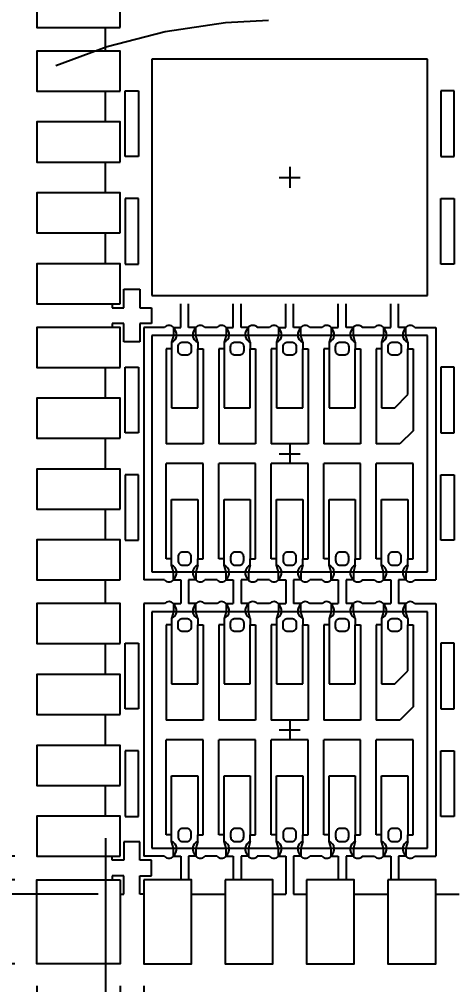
# Model space of a CAD drawing. Header units: millimetres. Extents: x 404.3 to 412.54, y 108.23 to 113.92.
# Drawn here: x 405.7989 to 405.9988, y 109.1981 to 109.6395 of the extents above; entities that cross this region are included whole.
import ezdxf

# ---------------------------------------------------------------- set-up
doc = ezdxf.new("R2010")
doc.units = ezdxf.units.MM
doc.header["$LTSCALE"] = 0.5
doc.header["$PDMODE"] = 98
for name, pattern in [('CENTER', [50.8, 31.75, -6.35, 6.35, -6.35]), ('HIDDEN', [0.375, 0.25, -0.125]), ('PHANTOM2', [31.75, 15.875, -3.175, 3.175, -3.175, 3.175, -3.175])]:
    doc.linetypes.add(name, pattern=pattern)
for name, color, linetype in [('1D', 4, 'Continuous'), ('BTM', 7, 'HIDDEN'), ('CEN', 2, 'CENTER'), ('DIM', 3, 'Continuous'), ('PKG', 1, 'PHANTOM2')]:
    doc.layers.add(name, color=color, linetype=linetype)
doc.styles.add('SIMPLEX', font='simplex.shx', dxfattribs={"bigfont": 'AllInOneBig.shx'})
doc.dimstyles.new('Standard2', dxfattribs={"dimtxt": 0.06, "dimasz": 0.08, "dimexe": 0.01, "dimexo": 0.01, "dimgap": 0.027, "dimtad": 1, "dimdec": 3, "dimlfac": 16.666667, "dimrnd": 5e-05, "dimzin": 1, "dimtxsty": 'SIMPLEX', "dimcen": 0.1905, "dimclrd": 256, "dimclre": 256, "dimclrt": 256, "dimazin": 3, "dimtp": 0.03, "dimtm": 0.05, "dimtfac": 0.8, "dimtdec": 3, "dimtmove": 0, "dimatfit": 3, "dimfxl": 0.05, "dimtzin": 4, "dimlwd": -1, "dimlwe": -1})

# ---------------------------------------------------------------- blocks, each defined once
blk = doc.blocks.new('*D17')
at = {"layer": '1D', "ltscale": 0.1, "transparency": 16777216}
blk.add_line((405.51064, 109.45065), (405.10676, 109.45065), dxfattribs=at)
at = {"layer": 'Defpoints', "color": 0, "ltscale": 0.1, "transparency": 16777216}
for p in [(407.43764, 111.01964), (405.10676, 109.45065), (405.52064, 109.45065)]:
    blk.add_point(p, dxfattribs=at)
at = {"layer": '1D', "ltscale": 0.1, "transparency": 16777216, "insert": (404.93691, 109.45065), "char_height": 0.06, "attachment_point": 5, "style": 'SIMPLEX'}
blk.add_mtext('\\A1;26.150', dxfattribs=at)
blk = doc.blocks.new('*D39')
at = {"layer": 'Defpoints', "color": 0, "ltscale": 0.1, "transparency": 16777216}
for p in [(407.43764, 111.01964), (405.80684, 109.20764), (405.10676, 108.91879)]:
    blk.add_point(p, dxfattribs=at)
at = {"layer": 'DIM', "ltscale": 0.1, "transparency": 16777216}
for p, q in [((405.42676, 109.20764), (405.26676, 108.91879)), ((405.79684, 109.20764), (405.42676, 109.20764)), ((405.26676, 108.91879), (405.10676, 108.91879))]:
    blk.add_line(p, q, dxfattribs=at)
at = {"layer": 'DIM', "ltscale": 0.1, "transparency": 16777216, "insert": (404.93119, 108.91879), "char_height": 0.06, "attachment_point": 5, "style": 'SIMPLEX'}
blk.add_mtext('\\A1;30.200', dxfattribs=at)
blk = doc.blocks.new('*D40')
at = {"layer": '1D', "ltscale": 0.1, "transparency": 16777216}
for p, q in [((405.42494, 109.11764), (405.26676, 108.85041)), ((405.57494, 109.11764), (405.42494, 109.11764)), ((405.26676, 108.85041), (405.10676, 108.85041))]:
    blk.add_line(p, q, dxfattribs=at)
at = {"layer": 'Defpoints', "color": 0, "ltscale": 0.1, "transparency": 16777216}
for p in [(407.43764, 111.01964), (405.58494, 109.11764), (405.10676, 108.85041)]:
    blk.add_point(p, dxfattribs=at)
at = {"layer": '1D', "ltscale": 0.1, "transparency": 16777216, "insert": (404.77119, 108.85041), "char_height": 0.06, "attachment_point": 5, "style": 'SIMPLEX'}
blk.add_mtext('\\A1;31.700%%P0.300', dxfattribs=at)
blk = doc.blocks.new('*D41')
at = {"layer": '1D', "ltscale": 0.1, "transparency": 16777216}
for p, q in [((405.42676, 109.03364), (405.26676, 108.78368)), ((406.36864, 109.03364), (405.42676, 109.03364)), ((405.26676, 108.78368), (405.10676, 108.78368))]:
    blk.add_line(p, q, dxfattribs=at)
at = {"layer": 'Defpoints', "color": 0, "ltscale": 0.1, "transparency": 16777216}
for p in [(407.43764, 111.01964), (406.37864, 109.03364), (405.10676, 108.78368)]:
    blk.add_point(p, dxfattribs=at)
at = {"layer": '1D', "ltscale": 0.1, "transparency": 16777216, "insert": (404.93691, 108.78368), "char_height": 0.06, "attachment_point": 5, "style": 'SIMPLEX'}
blk.add_mtext('\\A1;33.100', dxfattribs=at)
blk = doc.blocks.new('*D42')
at = {"layer": 'Defpoints', "color": 0, "ltscale": 0.1, "transparency": 16777216}
for p in [(407.43764, 111.01964), (405.68864, 109.22774), (405.50603, 108.53924)]:
    blk.add_point(p, dxfattribs=at)
at = {"layer": 'DIM', "ltscale": 0.1, "transparency": 16777216}
for p, q in [((405.68864, 109.21774), (405.68864, 108.85924)), ((405.68864, 108.85924), (405.50603, 108.69924)), ((405.50603, 108.69924), (405.50603, 108.53924))]:
    blk.add_line(p, q, dxfattribs=at)
at = {"layer": 'DIM', "ltscale": 0.1, "transparency": 16777216, "insert": (405.50603, 108.36938), "char_height": 0.06, "attachment_point": 5, "rotation": 90, "style": 'SIMPLEX'}
blk.add_mtext('\\A1;29.150', dxfattribs=at)
blk = doc.blocks.new('*D43')
at = {"layer": 'Defpoints', "color": 0, "ltscale": 0.1, "transparency": 16777216}
for p in [(407.43764, 111.01964), (405.72674, 109.22774), (405.57603, 108.53924)]:
    blk.add_point(p, dxfattribs=at)
at = {"layer": 'DIM', "ltscale": 0.1, "transparency": 16777216}
for p, q in [((405.72674, 109.21774), (405.72674, 108.85924)), ((405.72674, 108.85924), (405.57603, 108.69924)), ((405.57603, 108.69924), (405.57603, 108.53924))]:
    blk.add_line(p, q, dxfattribs=at)
at = {"layer": 'DIM', "ltscale": 0.1, "transparency": 16777216, "insert": (405.57603, 108.36938), "char_height": 0.06, "attachment_point": 5, "rotation": 90, "style": 'SIMPLEX'}
blk.add_mtext('\\A1;28.515', dxfattribs=at)
blk = doc.blocks.new('*D44')
at = {"layer": 'Defpoints', "color": 0, "ltscale": 0.1, "transparency": 16777216}
for p in [(407.43764, 111.01964), (405.78584, 109.21154), (405.71964, 108.53924)]:
    blk.add_point(p, dxfattribs=at)
at = {"layer": 'DIM', "ltscale": 0.1, "transparency": 16777216}
for p, q in [((405.78584, 109.20154), (405.78584, 108.85924)), ((405.78584, 108.85924), (405.71964, 108.69924)), ((405.71964, 108.69924), (405.71964, 108.53924))]:
    blk.add_line(p, q, dxfattribs=at)
at = {"layer": 'DIM', "ltscale": 0.1, "transparency": 16777216, "insert": (405.71964, 108.36367), "char_height": 0.06, "attachment_point": 5, "rotation": 90, "style": 'SIMPLEX'}
blk.add_mtext('\\A1;27.530', dxfattribs=at)
blk = doc.blocks.new('*D45')
at = {"layer": 'Defpoints', "color": 0, "ltscale": 0.1, "transparency": 16777216}
for p in [(407.43764, 111.01964), (405.68864, 109.22774), (405.10676, 109.04898)]:
    blk.add_point(p, dxfattribs=at)
at = {"layer": 'DIM', "ltscale": 0.1, "transparency": 16777216}
for p, q in [((405.42676, 109.22774), (405.26676, 109.04898)), ((405.67864, 109.22774), (405.42676, 109.22774)), ((405.26676, 109.04898), (405.10676, 109.04898))]:
    blk.add_line(p, q, dxfattribs=at)
at = {"layer": 'DIM', "ltscale": 0.1, "transparency": 16777216, "insert": (404.93119, 109.04898), "char_height": 0.06, "attachment_point": 5, "style": 'SIMPLEX'}
blk.add_mtext('\\A1;29.865', dxfattribs=at)
blk = doc.blocks.new('*D46')
at = {"layer": 'Defpoints', "color": 0, "ltscale": 0.1, "transparency": 16777216}
for p in [(407.43764, 111.01964), (405.74864, 109.21154), (405.10676, 108.98503)]:
    blk.add_point(p, dxfattribs=at)
at = {"layer": 'DIM', "ltscale": 0.1, "transparency": 16777216}
for p, q in [((405.42676, 109.21154), (405.26676, 108.98503)), ((405.73864, 109.21154), (405.42676, 109.21154)), ((405.26676, 108.98503), (405.10676, 108.98503))]:
    blk.add_line(p, q, dxfattribs=at)
at = {"layer": 'DIM', "ltscale": 0.1, "transparency": 16777216, "insert": (404.93691, 108.98503), "char_height": 0.06, "attachment_point": 5, "style": 'SIMPLEX'}
blk.add_mtext('\\A1;30.135', dxfattribs=at)
blk = doc.blocks.new('*D47')
at = {"layer": 'Defpoints', "color": 0, "ltscale": 0.1, "transparency": 16777216}
for p in [(407.43764, 111.01964), (405.74774, 109.22984), (405.10676, 109.11425)]:
    blk.add_point(p, dxfattribs=at)
at = {"layer": 'DIM', "ltscale": 0.1, "transparency": 16777216}
for p, q in [((405.42676, 109.22984), (405.26676, 109.11425)), ((405.73774, 109.22984), (405.42676, 109.22984)), ((405.26676, 109.11425), (405.10676, 109.11425))]:
    blk.add_line(p, q, dxfattribs=at)
at = {"layer": 'DIM', "ltscale": 0.1, "transparency": 16777216, "insert": (404.93119, 109.11425), "char_height": 0.06, "attachment_point": 5, "style": 'SIMPLEX'}
blk.add_mtext('\\A1;29.830', dxfattribs=at)
blk = doc.blocks.new('*D48')
at = {"layer": 'Defpoints', "color": 0, "ltscale": 0.1, "transparency": 16777216}
for p in [(407.43764, 111.01964), (405.74774, 109.21154), (405.64603, 108.53924)]:
    blk.add_point(p, dxfattribs=at)
at = {"layer": 'DIM', "ltscale": 0.1, "transparency": 16777216}
for p, q in [((405.74774, 109.20154), (405.74774, 108.85924)), ((405.74774, 108.85924), (405.64603, 108.69924)), ((405.64603, 108.69924), (405.64603, 108.53924))]:
    blk.add_line(p, q, dxfattribs=at)
at = {"layer": 'DIM', "ltscale": 0.1, "transparency": 16777216, "insert": (405.64603, 108.36938), "char_height": 0.06, "attachment_point": 5, "rotation": 90, "style": 'SIMPLEX'}
blk.add_mtext('\\A1;28.165', dxfattribs=at)
blk = doc.blocks.new('*D49')
at = {"layer": 'Defpoints', "color": 0, "ltscale": 0.1, "transparency": 16777216}
for p in [(407.43764, 111.01964), (405.84494, 109.23944), (405.10676, 109.18034)]:
    blk.add_point(p, dxfattribs=at)
at = {"layer": 'DIM', "ltscale": 0.1, "transparency": 16777216}
for p, q in [((405.42676, 109.23944), (405.26676, 109.18034)), ((405.83494, 109.23944), (405.42676, 109.23944)), ((405.26676, 109.18034), (405.10676, 109.18034))]:
    blk.add_line(p, q, dxfattribs=at)
at = {"layer": 'DIM', "ltscale": 0.1, "transparency": 16777216, "insert": (404.93119, 109.18034), "char_height": 0.06, "attachment_point": 5, "style": 'SIMPLEX'}
blk.add_mtext('\\A1;29.670', dxfattribs=at)
blk = doc.blocks.new('*D54')
at = {"layer": 'Defpoints', "color": 0, "ltscale": 0.1, "transparency": 16777216}
for p in [(407.43764, 111.01964), (405.10676, 109.24453), (405.75524, 109.24394)]:
    blk.add_point(p, dxfattribs=at)
at = {"layer": 'DIM', "ltscale": 0.1, "transparency": 16777216}
for p, q in [((405.26676, 109.24453), (405.10676, 109.24453)), ((405.42676, 109.24394), (405.26676, 109.24453)), ((405.74524, 109.24394), (405.42676, 109.24394))]:
    blk.add_line(p, q, dxfattribs=at)
at = {"layer": 'DIM', "ltscale": 0.1, "transparency": 16777216, "insert": (404.93119, 109.24453), "char_height": 0.06, "attachment_point": 5, "style": 'SIMPLEX'}
blk.add_mtext('\\A1;29.595', dxfattribs=at)
blk = doc.blocks.new('*D88')
at = {"layer": 'Defpoints', "color": 0, "ltscale": 0.1, "transparency": 16777216}
for p in [(407.43764, 111.01964), (405.80684, 109.20764), (405.78374, 108.53924)]:
    blk.add_point(p, dxfattribs=at)
at = {"layer": 'DIM', "ltscale": 0.1, "transparency": 16777216}
for p, q in [((405.80684, 109.19764), (405.80684, 108.85924)), ((405.80684, 108.85924), (405.78374, 108.69924)), ((405.78374, 108.69924), (405.78374, 108.53924))]:
    blk.add_line(p, q, dxfattribs=at)
at = {"layer": 'DIM', "ltscale": 0.1, "transparency": 16777216, "insert": (405.78374, 108.36938), "char_height": 0.06, "attachment_point": 5, "rotation": 90, "style": 'SIMPLEX'}
blk.add_mtext('\\A1;27.180', dxfattribs=at)
blk = doc.blocks.new('*D89')
at = {"layer": 'Defpoints', "color": 0, "ltscale": 0.1, "transparency": 16777216}
for p in [(407.43764, 111.01964), (405.83834, 109.27514), (405.85737, 108.53924)]:
    blk.add_point(p, dxfattribs=at)
at = {"layer": 'DIM', "ltscale": 0.1, "transparency": 16777216}
for p, q in [((405.83834, 109.26514), (405.83834, 108.85924)), ((405.83834, 108.85924), (405.85737, 108.69924)), ((405.85737, 108.69924), (405.85737, 108.53924))]:
    blk.add_line(p, q, dxfattribs=at)
at = {"layer": 'DIM', "ltscale": 0.1, "transparency": 16777216, "insert": (405.85737, 108.36367), "char_height": 0.06, "attachment_point": 5, "rotation": 90, "style": 'SIMPLEX'}
blk.add_mtext('\\A1;26.655', dxfattribs=at)
blk = doc.blocks.new('*D94')
at = {"layer": 'Defpoints', "color": 0, "ltscale": 0.1, "transparency": 16777216}
for p in [(407.43764, 111.01964), (405.10676, 109.30953), (405.80684, 109.24604)]:
    blk.add_point(p, dxfattribs=at)
at = {"layer": 'DIM', "ltscale": 0.1, "transparency": 16777216}
for p, q in [((405.26676, 109.30953), (405.10676, 109.30953)), ((405.42676, 109.24604), (405.26676, 109.30953)), ((405.79684, 109.24604), (405.42676, 109.24604))]:
    blk.add_line(p, q, dxfattribs=at)
at = {"layer": 'DIM', "ltscale": 0.1, "transparency": 16777216, "insert": (404.93119, 109.30953), "char_height": 0.06, "attachment_point": 5, "style": 'SIMPLEX'}
blk.add_mtext('\\A1;29.560', dxfattribs=at)
blk = doc.blocks.new('*D95')
at = {"layer": 'Defpoints', "color": 0, "ltscale": 0.1, "transparency": 16777216}
for p in [(407.43764, 111.01964), (405.10676, 109.37953), (405.80684, 109.25684)]:
    blk.add_point(p, dxfattribs=at)
at = {"layer": 'DIM', "ltscale": 0.1, "transparency": 16777216}
for p, q in [((405.26676, 109.37953), (405.10676, 109.37953)), ((405.42676, 109.25684), (405.26676, 109.37953)), ((405.79684, 109.25684), (405.42676, 109.25684))]:
    blk.add_line(p, q, dxfattribs=at)
at = {"layer": 'DIM', "ltscale": 0.1, "transparency": 16777216, "insert": (404.93119, 109.37953), "char_height": 0.06, "attachment_point": 5, "style": 'SIMPLEX'}
blk.add_mtext('\\A1;29.380', dxfattribs=at)
blk = doc.blocks.new('*D96')
at = {"layer": 'Defpoints', "color": 0, "ltscale": 0.1, "transparency": 16777216}
for p in [(407.43764, 111.01964), (405.84494, 109.20764), (405.92737, 108.53924)]:
    blk.add_point(p, dxfattribs=at)
at = {"layer": 'DIM', "ltscale": 0.1, "transparency": 16777216}
for p, q in [((405.84494, 109.19764), (405.84494, 108.85924)), ((405.84494, 108.85924), (405.92737, 108.69924)), ((405.92737, 108.69924), (405.92737, 108.53924))]:
    blk.add_line(p, q, dxfattribs=at)
at = {"layer": 'DIM', "ltscale": 0.1, "transparency": 16777216, "insert": (405.92737, 108.36367), "char_height": 0.06, "attachment_point": 5, "rotation": 90, "style": 'SIMPLEX'}
blk.add_mtext('\\A1;26.545', dxfattribs=at)
blk = doc.blocks.new('*D97')
at = {"layer": 'Defpoints', "color": 0, "ltscale": 0.1, "transparency": 16777216}
for p in [(407.43764, 111.01964), (405.85574, 109.20764), (405.99737, 108.53924)]:
    blk.add_point(p, dxfattribs=at)
at = {"layer": 'DIM', "ltscale": 0.1, "transparency": 16777216}
for p, q in [((405.85574, 109.19764), (405.85574, 108.85924)), ((405.85574, 108.85924), (405.99737, 108.69924)), ((405.99737, 108.69924), (405.99737, 108.53924))]:
    blk.add_line(p, q, dxfattribs=at)
at = {"layer": 'DIM', "ltscale": 0.1, "transparency": 16777216, "insert": (405.99737, 108.36367), "char_height": 0.06, "attachment_point": 5, "rotation": 90, "style": 'SIMPLEX'}
blk.add_mtext('\\A1;26.365', dxfattribs=at)
blk = doc.blocks.new('*U201')
at = {"layer": 'CEN', "ltscale": 0.005}
for p, q in [((0, 0.0048), (0, -0.0048)), ((-0.0048, 0), (0.0048, 0))]:
    blk.add_line(p, q, dxfattribs=at)
at = {"layer": 'PKG', "ltscale": 0.03}
blk.add_lwpolyline([(0.063, 0.054), (-0.063, 0.054), (-0.063, -0.054), (0.063, -0.054)], close=True, dxfattribs=at)
blk = doc.blocks.new('*U202')
at = {"layer": 'DIM', "color": 0, "linetype": 'ByBlock', "lineweight": -2, "transparency": 16777216}
for p in [(0, 0.2526), (0, 0.1263), (0, 0)]:
    blk.add_blockref('*U201', p, dxfattribs=at)

msp = doc.modelspace()

# ---------------------------------------------------------------- linework, layer by layer
at = {"ltscale": 0.03}
for p, q in [((405.865299, 109.498642), (405.855739, 109.498642)), ((405.855739, 109.498642), (405.855739, 109.383142)), ((405.869389, 109.498642), (405.869389, 109.494892)), ((405.879589, 109.494892), (405.879589, 109.498642)), ((405.889299, 109.498642), (405.883678, 109.498642)), ((405.893389, 109.498642), (405.893389, 109.494892)), ((405.903589, 109.494892), (405.903589, 109.498642)), ((405.913299, 109.498642), (405.907678, 109.498642)), ((405.917389, 109.498642), (405.917389, 109.494892)), ((405.927589, 109.494892), (405.927589, 109.498642)), ((405.937299, 109.498642), (405.931678, 109.498642)), ((405.941389, 109.498642), (405.941389, 109.494892)), ((405.951589, 109.494892), (405.951589, 109.498642)), ((405.961299, 109.498642), (405.955678, 109.498642)), ((405.965389, 109.498642), (405.965389, 109.494892)), ((405.975589, 109.494892), (405.975589, 109.498642)), ((405.979678, 109.498642), (405.989239, 109.498642)), ((405.989239, 109.498642), (405.989239, 109.383142)), ((405.866089, 109.488892), (405.866089, 109.445392)), ((405.868489, 109.488892), (405.866089, 109.488892)), ((405.868489, 109.491892), (405.868489, 109.488892)), ((405.880489, 109.491892), (405.880489, 109.488892)), ((405.880489, 109.488892), (405.882889, 109.488892)), ((405.882889, 109.488892), (405.882889, 109.445392)), ((405.890089, 109.488892), (405.890089, 109.445392)), ((405.892489, 109.488892), (405.890089, 109.488892)), ((405.892489, 109.491892), (405.892489, 109.488892)), ((405.904489, 109.491892), (405.904489, 109.488892)), ((405.904489, 109.488892), (405.906889, 109.488892)), ((405.906889, 109.488892), (405.906889, 109.445392)), ((405.914089, 109.488892), (405.914089, 109.445392)), ((405.916489, 109.488892), (405.914089, 109.488892)), ((405.916489, 109.491892), (405.916489, 109.488892)), ((405.928489, 109.491892), (405.928489, 109.488892)), ((405.928489, 109.488892), (405.930889, 109.488892)), ((405.930889, 109.488892), (405.930889, 109.445392)), ((405.938089, 109.488892), (405.938089, 109.445392)), ((405.940489, 109.488892), (405.938089, 109.488892)), ((405.940489, 109.491892), (405.940489, 109.488892)), ((405.952489, 109.491892), (405.952489, 109.488892)), ((405.952489, 109.488892), (405.954889, 109.488892)), ((405.954889, 109.488892), (405.954889, 109.445392)), ((405.962089, 109.488892), (405.962089, 109.445392)), ((405.964489, 109.488892), (405.962089, 109.488892)), ((405.964489, 109.491892), (405.964489, 109.488892)), ((405.976489, 109.491892), (405.976489, 109.488892)), ((405.976489, 109.488892), (405.978889, 109.488892)), ((405.978889, 109.488892), (405.978889, 109.451392)), ((405.978889, 109.451392), (405.972889, 109.445392)), ((405.882889, 109.445392), (405.866089, 109.445392)), ((405.906889, 109.445392), (405.890089, 109.445392)), ((405.930889, 109.445392), (405.914089, 109.445392)), ((405.954889, 109.445392), (405.938089, 109.445392)), ((405.972889, 109.445392), (405.962089, 109.445392)), ((405.882889, 109.436392), (405.866089, 109.436392)), ((405.866089, 109.392892), (405.866089, 109.436392)), ((405.882889, 109.392892), (405.882889, 109.436392)), ((405.906889, 109.436392), (405.890089, 109.436392)), ((405.890089, 109.392892), (405.890089, 109.436392)), ((405.906889, 109.392892), (405.906889, 109.436392)), ((405.930889, 109.436392), (405.914089, 109.436392)), ((405.914089, 109.392892), (405.914089, 109.436392)), ((405.930889, 109.392892), (405.930889, 109.436392)), ((405.954889, 109.436392), (405.938089, 109.436392)), ((405.938089, 109.392892), (405.938089, 109.436392)), ((405.954889, 109.392892), (405.954889, 109.436392)), ((405.978889, 109.436392), (405.962089, 109.436392)), ((405.962089, 109.392892), (405.962089, 109.436392)), ((405.978889, 109.392892), (405.978889, 109.436392)), ((405.868489, 109.392892), (405.866089, 109.392892)), ((405.868489, 109.389892), (405.868489, 109.392892)), ((405.880489, 109.392892), (405.882889, 109.392892)), ((405.880489, 109.389892), (405.880489, 109.392892)), ((405.892489, 109.392892), (405.890089, 109.392892)), ((405.892489, 109.389892), (405.892489, 109.392892)), ((405.904489, 109.392892), (405.906889, 109.392892)), ((405.904489, 109.389892), (405.904489, 109.392892)), ((405.916489, 109.392892), (405.914089, 109.392892)), ((405.916489, 109.389892), (405.916489, 109.392892)), ((405.928489, 109.392892), (405.930889, 109.392892)), ((405.928489, 109.389892), (405.928489, 109.392892)), ((405.940489, 109.392892), (405.938089, 109.392892)), ((405.940489, 109.389892), (405.940489, 109.392892)), ((405.952489, 109.392892), (405.954889, 109.392892)), ((405.952489, 109.389892), (405.952489, 109.392892)), ((405.964489, 109.392892), (405.962089, 109.392892)), ((405.964489, 109.389892), (405.964489, 109.392892)), ((405.976489, 109.392892), (405.978889, 109.392892)), ((405.976489, 109.389892), (405.976489, 109.392892)), ((405.869389, 109.383142), (405.869389, 109.386892)), ((405.879589, 109.386892), (405.879589, 109.383142)), ((405.893389, 109.383142), (405.893389, 109.386892)), ((405.903589, 109.386892), (405.903589, 109.383142)), ((405.917389, 109.383142), (405.917389, 109.386892)), ((405.927589, 109.386892), (405.927589, 109.383142)), ((405.941389, 109.383142), (405.941389, 109.386892)), ((405.951589, 109.386892), (405.951589, 109.383142)), ((405.965389, 109.383142), (405.965389, 109.386892)), ((405.975589, 109.386892), (405.975589, 109.383142)), ((405.865299, 109.383142), (405.855739, 109.383142)), ((405.889299, 109.383142), (405.883678, 109.383142)), ((405.913299, 109.383142), (405.907678, 109.383142)), ((405.937299, 109.383142), (405.931678, 109.383142)), ((405.955678, 109.383142), (405.961299, 109.383142)), ((405.979678, 109.383142), (405.989239, 109.383142)), ((405.865299, 109.372342), (405.855739, 109.372342)), ((405.855739, 109.372342), (405.855739, 109.256842)), ((405.869389, 109.372342), (405.869389, 109.368592)), ((405.879589, 109.368592), (405.879589, 109.372342)), ((405.889299, 109.372342), (405.883678, 109.372342)), ((405.893389, 109.372342), (405.893389, 109.368592)), ((405.903589, 109.368592), (405.903589, 109.372342)), ((405.913299, 109.372342), (405.907678, 109.372342)), ((405.917389, 109.372342), (405.917389, 109.368592)), ((405.927589, 109.368592), (405.927589, 109.372342)), ((405.937299, 109.372342), (405.931678, 109.372342)), ((405.941389, 109.372342), (405.941389, 109.368592)), ((405.951589, 109.368592), (405.951589, 109.372342)), ((405.961299, 109.372342), (405.955678, 109.372342)), ((405.965389, 109.372342), (405.965389, 109.368592)), ((405.975589, 109.368592), (405.975589, 109.372342)), ((405.979678, 109.372342), (405.989239, 109.372342)), ((405.989239, 109.372342), (405.989239, 109.256842)), ((405.868489, 109.365592), (405.868489, 109.362592)), ((405.880489, 109.365592), (405.880489, 109.362592)), ((405.892489, 109.365592), (405.892489, 109.362592)), ((405.904489, 109.365592), (405.904489, 109.362592)), ((405.916489, 109.365592), (405.916489, 109.362592)), ((405.928489, 109.365592), (405.928489, 109.362592)), ((405.940489, 109.365592), (405.940489, 109.362592)), ((405.952489, 109.365592), (405.952489, 109.362592)), ((405.964489, 109.365592), (405.964489, 109.362592)), ((405.976489, 109.365592), (405.976489, 109.362592)), ((405.866089, 109.362592), (405.866089, 109.319092)), ((405.868489, 109.362592), (405.866089, 109.362592)), ((405.880489, 109.362592), (405.882889, 109.362592)), ((405.882889, 109.362592), (405.882889, 109.319092)), ((405.890089, 109.362592), (405.890089, 109.319092)), ((405.892489, 109.362592), (405.890089, 109.362592)), ((405.904489, 109.362592), (405.906889, 109.362592)), ((405.906889, 109.362592), (405.906889, 109.319092)), ((405.914089, 109.362592), (405.914089, 109.319092)), ((405.916489, 109.362592), (405.914089, 109.362592)), ((405.928489, 109.362592), (405.930889, 109.362592)), ((405.930889, 109.362592), (405.930889, 109.319092)), ((405.938089, 109.362592), (405.938089, 109.319092)), ((405.940489, 109.362592), (405.938089, 109.362592)), ((405.952489, 109.362592), (405.954889, 109.362592)), ((405.954889, 109.362592), (405.954889, 109.319092)), ((405.962089, 109.362592), (405.962089, 109.319092)), ((405.964489, 109.362592), (405.962089, 109.362592)), ((405.976489, 109.362592), (405.978889, 109.362592)), ((405.978889, 109.362592), (405.978889, 109.325092)), ((405.978889, 109.325092), (405.972889, 109.319092)), ((405.882889, 109.319092), (405.866089, 109.319092)), ((405.906889, 109.319092), (405.890089, 109.319092)), ((405.930889, 109.319092), (405.914089, 109.319092)), ((405.954889, 109.319092), (405.938089, 109.319092)), ((405.972889, 109.319092), (405.962089, 109.319092)), ((405.882889, 109.310092), (405.866089, 109.310092)), ((405.866089, 109.266592), (405.866089, 109.310092)), ((405.882889, 109.266592), (405.882889, 109.310092)), ((405.906889, 109.310092), (405.890089, 109.310092)), ((405.890089, 109.266592), (405.890089, 109.310092)), ((405.906889, 109.266592), (405.906889, 109.310092)), ((405.930889, 109.310092), (405.914089, 109.310092)), ((405.914089, 109.266592), (405.914089, 109.310092)), ((405.930889, 109.266592), (405.930889, 109.310092)), ((405.954889, 109.310092), (405.938089, 109.310092)), ((405.938089, 109.266592), (405.938089, 109.310092)), ((405.954889, 109.266592), (405.954889, 109.310092)), ((405.978889, 109.310092), (405.962089, 109.310092)), ((405.962089, 109.266592), (405.962089, 109.310092)), ((405.978889, 109.266592), (405.978889, 109.310092)), ((405.868489, 109.266592), (405.866089, 109.266592)), ((405.868489, 109.263592), (405.868489, 109.266592)), ((405.880489, 109.266592), (405.882889, 109.266592)), ((405.880489, 109.263592), (405.880489, 109.266592)), ((405.892489, 109.266592), (405.890089, 109.266592)), ((405.892489, 109.263592), (405.892489, 109.266592)), ((405.904489, 109.266592), (405.906889, 109.266592)), ((405.904489, 109.263592), (405.904489, 109.266592)), ((405.916489, 109.266592), (405.914089, 109.266592)), ((405.916489, 109.263592), (405.916489, 109.266592)), ((405.928489, 109.266592), (405.930889, 109.266592)), ((405.928489, 109.263592), (405.928489, 109.266592)), ((405.940489, 109.266592), (405.938089, 109.266592)), ((405.940489, 109.263592), (405.940489, 109.266592)), ((405.952489, 109.266592), (405.954889, 109.266592)), ((405.952489, 109.263592), (405.952489, 109.266592)), ((405.964489, 109.266592), (405.962089, 109.266592)), ((405.964489, 109.263592), (405.964489, 109.266592)), ((405.976489, 109.266592), (405.978889, 109.266592)), ((405.976489, 109.263592), (405.976489, 109.266592)), ((405.869389, 109.256842), (405.869389, 109.260592)), ((405.879589, 109.260592), (405.879589, 109.256842)), ((405.893389, 109.256842), (405.893389, 109.260592)), ((405.903589, 109.260592), (405.903589, 109.256842)), ((405.917389, 109.256842), (405.917389, 109.260592)), ((405.927589, 109.260592), (405.927589, 109.256842)), ((405.941389, 109.256842), (405.941389, 109.260592)), ((405.951589, 109.260592), (405.951589, 109.256842)), ((405.965389, 109.256842), (405.965389, 109.260592)), ((405.975589, 109.260592), (405.975589, 109.256842)), ((405.865299, 109.256842), (405.855739, 109.256842)), ((405.889299, 109.256842), (405.883678, 109.256842)), ((405.913299, 109.256842), (405.907678, 109.256842)), ((405.937299, 109.256842), (405.931678, 109.256842)), ((405.955678, 109.256842), (405.961299, 109.256842)), ((405.979678, 109.256842), (405.989239, 109.256842))]:
    msp.add_line(p, q, dxfattribs=at)
for points in [[(405.844939, 109.635742), (405.844939, 109.654042), (405.806839, 109.654042), (405.806839, 109.635742)], [(405.844939, 109.606642), (405.844939, 109.624942), (405.806839, 109.624942), (405.806839, 109.606642)], [(405.844939, 109.574242), (405.844939, 109.592542), (405.806839, 109.592542), (405.806839, 109.574242)], [(405.844939, 109.541842), (405.844939, 109.560142), (405.806839, 109.560142), (405.806839, 109.541842)], [(405.844939, 109.509442), (405.844939, 109.527742), (405.806839, 109.527742), (405.806839, 109.509442)], [(405.844939, 109.480342), (405.844939, 109.498642), (405.806839, 109.498642), (405.806839, 109.480342)], [(405.844939, 109.447942), (405.844939, 109.466242), (405.806839, 109.466242), (405.806839, 109.447942)], [(405.844939, 109.415542), (405.844939, 109.433842), (405.806839, 109.433842), (405.806839, 109.415542)], [(405.844939, 109.383142), (405.844939, 109.401442), (405.806839, 109.401442), (405.806839, 109.383142)], [(405.844939, 109.354042), (405.844939, 109.372342), (405.806839, 109.372342), (405.806839, 109.354042)], [(405.844939, 109.321642), (405.844939, 109.339942), (405.806839, 109.339942), (405.806839, 109.321642)], [(405.844939, 109.289242), (405.844939, 109.307542), (405.806839, 109.307542), (405.806839, 109.289242)], [(405.844939, 109.256842), (405.844939, 109.275142), (405.806839, 109.275142), (405.806839, 109.256842)], [(405.844939, 109.246042), (405.844939, 109.207642), (405.806839, 109.207642), (405.806839, 109.246042)], [(405.855739, 109.246042), (405.855739, 109.207642), (405.877639, 109.207642), (405.877639, 109.246042)], [(405.892939, 109.246042), (405.892939, 109.207642), (405.914839, 109.207642), (405.914839, 109.246042)], [(405.930139, 109.246042), (405.930139, 109.207642), (405.952039, 109.207642), (405.952039, 109.246042)], [(405.967339, 109.246042), (405.967339, 109.207642), (405.989239, 109.207642), (405.989239, 109.246042)]]:
    msp.add_lwpolyline(points, close=True, dxfattribs=at)
for points in [[(405.869389, 109.494892), (405.868489, 109.491892)], [(405.880489, 109.491892), (405.879589, 109.494892)], [(405.893389, 109.494892), (405.892489, 109.491892)], [(405.904489, 109.491892), (405.903589, 109.494892)], [(405.917389, 109.494892), (405.916489, 109.491892)], [(405.928489, 109.491892), (405.927589, 109.494892)], [(405.941389, 109.494892), (405.940489, 109.491892)], [(405.952489, 109.491892), (405.951589, 109.494892)], [(405.965389, 109.494892), (405.964489, 109.491892)], [(405.976489, 109.491892), (405.975589, 109.494892)], [(405.869389, 109.386892), (405.868489, 109.389892)], [(405.880489, 109.389892), (405.879589, 109.386892)], [(405.893389, 109.386892), (405.892489, 109.389892)], [(405.904489, 109.389892), (405.903589, 109.386892)], [(405.917389, 109.386892), (405.916489, 109.389892)], [(405.928489, 109.389892), (405.927589, 109.386892)], [(405.941389, 109.386892), (405.940489, 109.389892)], [(405.952489, 109.389892), (405.951589, 109.386892)], [(405.965389, 109.386892), (405.964489, 109.389892)], [(405.976489, 109.389892), (405.975589, 109.386892)], [(405.869389, 109.368592), (405.868489, 109.365592)], [(405.880489, 109.365592), (405.879589, 109.368592)], [(405.893389, 109.368592), (405.892489, 109.365592)], [(405.904489, 109.365592), (405.903589, 109.368592)], [(405.917389, 109.368592), (405.916489, 109.365592)], [(405.928489, 109.365592), (405.927589, 109.368592)], [(405.941389, 109.368592), (405.940489, 109.365592)], [(405.952489, 109.365592), (405.951589, 109.368592)], [(405.965389, 109.368592), (405.964489, 109.365592)], [(405.976489, 109.365592), (405.975589, 109.368592)], [(405.869389, 109.260592), (405.868489, 109.263592)], [(405.880489, 109.263592), (405.879589, 109.260592)], [(405.893389, 109.260592), (405.892489, 109.263592)], [(405.904489, 109.263592), (405.903589, 109.260592)], [(405.917389, 109.260592), (405.916489, 109.263592)], [(405.928489, 109.263592), (405.927589, 109.260592)], [(405.941389, 109.260592), (405.940489, 109.263592)], [(405.952489, 109.263592), (405.951589, 109.260592)], [(405.965389, 109.260592), (405.964489, 109.263592)], [(405.976489, 109.263592), (405.975589, 109.260592)]]:
    msp.add_lwpolyline(points, dxfattribs=at)
for points in [[(405.877489, 109.489792), (405.877489, 109.487992, -0.4142136), (405.875389, 109.485892), (405.873589, 109.485892, -0.4142136), (405.871489, 109.487992), (405.871489, 109.489792, -0.4142136), (405.873589, 109.491892), (405.875389, 109.491892, -0.4142136)], [(405.901489, 109.489792), (405.901489, 109.487992, -0.4142136), (405.899389, 109.485892), (405.897589, 109.485892, -0.4142136), (405.895489, 109.487992), (405.895489, 109.489792, -0.4142136), (405.897589, 109.491892), (405.899389, 109.491892, -0.4142136)], [(405.925489, 109.489792), (405.925489, 109.487992, -0.4142136), (405.923389, 109.485892), (405.921589, 109.485892, -0.4142136), (405.919489, 109.487992), (405.919489, 109.489792, -0.4142136), (405.921589, 109.491892), (405.923389, 109.491892, -0.4142136)], [(405.949489, 109.489792), (405.949489, 109.487992, -0.4142136), (405.947389, 109.485892), (405.945589, 109.485892, -0.4142136), (405.943489, 109.487992), (405.943489, 109.489792, -0.4142136), (405.945589, 109.491892), (405.947389, 109.491892, -0.4142136)], [(405.973489, 109.489792), (405.973489, 109.487992, -0.4142136), (405.971389, 109.485892), (405.969589, 109.485892, -0.4142136), (405.967489, 109.487992), (405.967489, 109.489792, -0.4142136), (405.969589, 109.491892), (405.971389, 109.491892, -0.4142136)], [(405.877489, 109.391992), (405.877489, 109.393792, 0.4142136), (405.875389, 109.395892), (405.873589, 109.395892, 0.4142136), (405.871489, 109.393792), (405.871489, 109.391992, 0.4142136), (405.873589, 109.389892), (405.875389, 109.389892, 0.4142136)], [(405.901489, 109.391992), (405.901489, 109.393792, 0.4142136), (405.899389, 109.395892), (405.897589, 109.395892, 0.4142136), (405.895489, 109.393792), (405.895489, 109.391992, 0.4142136), (405.897589, 109.389892), (405.899389, 109.389892, 0.4142136)], [(405.925489, 109.391992), (405.925489, 109.393792, 0.4142136), (405.923389, 109.395892), (405.921589, 109.395892, 0.4142136), (405.919489, 109.393792), (405.919489, 109.391992, 0.4142136), (405.921589, 109.389892), (405.923389, 109.389892, 0.4142136)], [(405.949489, 109.391992), (405.949489, 109.393792, 0.4142136), (405.947389, 109.395892), (405.945589, 109.395892, 0.4142136), (405.943489, 109.393792), (405.943489, 109.391992, 0.4142136), (405.945589, 109.389892), (405.947389, 109.389892, 0.4142136)], [(405.973489, 109.391992), (405.973489, 109.393792, 0.4142136), (405.971389, 109.395892), (405.969589, 109.395892, 0.4142136), (405.967489, 109.393792), (405.967489, 109.391992, 0.4142136), (405.969589, 109.389892), (405.971389, 109.389892, 0.4142136)], [(405.877489, 109.363492), (405.877489, 109.361692, -0.4142136), (405.875389, 109.359592), (405.873589, 109.359592, -0.4142136), (405.871489, 109.361692), (405.871489, 109.363492, -0.4142136), (405.873589, 109.365592), (405.875389, 109.365592, -0.4142136)], [(405.901489, 109.363492), (405.901489, 109.361692, -0.4142136), (405.899389, 109.359592), (405.897589, 109.359592, -0.4142136), (405.895489, 109.361692), (405.895489, 109.363492, -0.4142136), (405.897589, 109.365592), (405.899389, 109.365592, -0.4142136)], [(405.925489, 109.363492), (405.925489, 109.361692, -0.4142136), (405.923389, 109.359592), (405.921589, 109.359592, -0.4142136), (405.919489, 109.361692), (405.919489, 109.363492, -0.4142136), (405.921589, 109.365592), (405.923389, 109.365592, -0.4142136)], [(405.949489, 109.363492), (405.949489, 109.361692, -0.4142136), (405.947389, 109.359592), (405.945589, 109.359592, -0.4142136), (405.943489, 109.361692), (405.943489, 109.363492, -0.4142136), (405.945589, 109.365592), (405.947389, 109.365592, -0.4142136)], [(405.973489, 109.363492), (405.973489, 109.361692, -0.4142136), (405.971389, 109.359592), (405.969589, 109.359592, -0.4142136), (405.967489, 109.361692), (405.967489, 109.363492, -0.4142136), (405.969589, 109.365592), (405.971389, 109.365592, -0.4142136)], [(405.877489, 109.265692), (405.877489, 109.267492, 0.4142136), (405.875389, 109.269592), (405.873589, 109.269592, 0.4142136), (405.871489, 109.267492), (405.871489, 109.265692, 0.4142136), (405.873589, 109.263592), (405.875389, 109.263592, 0.4142136)], [(405.901489, 109.265692), (405.901489, 109.267492, 0.4142136), (405.899389, 109.269592), (405.897589, 109.269592, 0.4142136), (405.895489, 109.267492), (405.895489, 109.265692, 0.4142136), (405.897589, 109.263592), (405.899389, 109.263592, 0.4142136)], [(405.925489, 109.265692), (405.925489, 109.267492, 0.4142136), (405.923389, 109.269592), (405.921589, 109.269592, 0.4142136), (405.919489, 109.267492), (405.919489, 109.265692, 0.4142136), (405.921589, 109.263592), (405.923389, 109.263592, 0.4142136)], [(405.949489, 109.265692), (405.949489, 109.267492, 0.4142136), (405.947389, 109.269592), (405.945589, 109.269592, 0.4142136), (405.943489, 109.267492), (405.943489, 109.265692, 0.4142136), (405.945589, 109.263592), (405.947389, 109.263592, 0.4142136)], [(405.973489, 109.265692), (405.973489, 109.267492, 0.4142136), (405.971389, 109.269592), (405.969589, 109.269592, 0.4142136), (405.967489, 109.267492), (405.967489, 109.265692, 0.4142136), (405.969589, 109.263592), (405.971389, 109.263592, 0.4142136)]]:
    msp.add_lwpolyline(points, format="xyb", close=True, dxfattribs=at)
at = {"color": 4, "linetype": 'HIDDEN', "ltscale": 0.5}
msp.add_circle((405.921589, 109.361692), 0.277797, dxfattribs=at)
at = {"ltscale": 0.03}
for centre, start, end in [((405.867344, 109.496769), 42.48741, 137.51259), ((405.881633, 109.496769), 42.48741, 137.51259), ((405.891344, 109.496769), 42.48741, 137.51259), ((405.905633, 109.496769), 42.48741, 137.51259), ((405.915344, 109.496769), 42.48741, 137.51259), ((405.929633, 109.496769), 42.48741, 137.51259), ((405.939344, 109.496769), 42.48741, 137.51259), ((405.953633, 109.496769), 42.48741, 137.51259), ((405.963344, 109.496769), 42.48741, 137.51259), ((405.977633, 109.496769), 42.48741, 137.51259), ((405.867344, 109.385015), 222.48741, 317.51259), ((405.881633, 109.385015), 222.48741, 317.51259), ((405.891344, 109.385015), 222.48741, 317.51259), ((405.905633, 109.385015), 222.48741, 317.51259), ((405.915344, 109.385015), 222.48741, 317.51259), ((405.929633, 109.385015), 222.48741, 317.51259), ((405.939344, 109.385015), 222.48741, 317.51259), ((405.953633, 109.385015), 222.48741, 317.51259), ((405.963344, 109.385015), 222.48741, 317.51259), ((405.977633, 109.385015), 222.48741, 317.51259), ((405.867344, 109.370469), 42.48741, 137.51259), ((405.881633, 109.370469), 42.48741, 137.51259), ((405.891344, 109.370469), 42.48741, 137.51259), ((405.905633, 109.370469), 42.48741, 137.51259), ((405.915344, 109.370469), 42.48741, 137.51259), ((405.929633, 109.370469), 42.48741, 137.51259), ((405.939344, 109.370469), 42.48741, 137.51259), ((405.953633, 109.370469), 42.48741, 137.51259), ((405.963344, 109.370469), 42.48741, 137.51259), ((405.977633, 109.370469), 42.48741, 137.51259), ((405.867344, 109.258715), 222.48741, 317.51259), ((405.881633, 109.258715), 222.48741, 317.51259), ((405.891344, 109.258715), 222.48741, 317.51259), ((405.905633, 109.258715), 222.48741, 317.51259), ((405.915344, 109.258715), 222.48741, 317.51259), ((405.929633, 109.258715), 222.48741, 317.51259), ((405.939344, 109.258715), 222.48741, 317.51259), ((405.953633, 109.258715), 222.48741, 317.51259), ((405.963344, 109.258715), 222.48741, 317.51259), ((405.977633, 109.258715), 222.48741, 317.51259)]:
    msp.add_arc(centre, 0.002773, start, end, dxfattribs=at)
at = {"color": 0, "ltscale": 0.03}
for centre, radius, start, end in [((405.865265, 109.494818), 0.005624, 0.75868, 42.84413), ((405.883712, 109.494818), 0.005624, 137.15587, 179.24132), ((405.889265, 109.494818), 0.005624, 0.75868, 42.84413), ((405.907712, 109.494818), 0.005624, 137.15587, 179.24132), ((405.913265, 109.494818), 0.005624, 0.75868, 42.84413), ((405.931712, 109.494818), 0.005624, 137.15587, 179.24132), ((405.937265, 109.494818), 0.005624, 0.75868, 42.84413), ((405.955712, 109.494818), 0.005624, 137.15587, 179.24132), ((405.961265, 109.494818), 0.005624, 0.75868, 42.84413), ((405.979712, 109.494818), 0.005624, 137.15587, 179.24132), ((405.86703, 109.495519), 0.003909, 291.90607, 350.77432), ((405.881947, 109.495519), 0.003909, 189.22568, 248.09393), ((405.89103, 109.495519), 0.003909, 291.90607, 350.77432), ((405.905947, 109.495519), 0.003909, 189.22568, 248.09393), ((405.91503, 109.495519), 0.003909, 291.90607, 350.77432), ((405.929947, 109.495519), 0.003909, 189.22568, 248.09393), ((405.93903, 109.495519), 0.003909, 291.90607, 350.77432), ((405.953947, 109.495519), 0.003909, 189.22568, 248.09393), ((405.96303, 109.495519), 0.003909, 291.90607, 350.77432), ((405.977947, 109.495519), 0.003909, 189.22568, 248.09393), ((405.86703, 109.386265), 0.003909, 9.22568, 68.09393), ((405.865265, 109.386967), 0.005624, 317.15587, 359.24132), ((405.881947, 109.386265), 0.003909, 111.90607, 170.77432), ((405.883712, 109.386967), 0.005624, 180.75868, 222.84413), ((405.89103, 109.386265), 0.003909, 9.22568, 68.09393), ((405.889265, 109.386967), 0.005624, 317.15587, 359.24132), ((405.905947, 109.386265), 0.003909, 111.90607, 170.77432), ((405.907712, 109.386967), 0.005624, 180.75868, 222.84413), ((405.91503, 109.386265), 0.003909, 9.22568, 68.09393), ((405.913265, 109.386967), 0.005624, 317.15587, 359.24132), ((405.929947, 109.386265), 0.003909, 111.90607, 170.77432), ((405.931712, 109.386967), 0.005624, 180.75868, 222.84413), ((405.93903, 109.386265), 0.003909, 9.22568, 68.09393), ((405.937265, 109.386967), 0.005624, 317.15587, 359.24132), ((405.953947, 109.386265), 0.003909, 111.90607, 170.77432), ((405.955712, 109.386967), 0.005624, 180.75868, 222.84413), ((405.96303, 109.386265), 0.003909, 9.22568, 68.09393), ((405.961265, 109.386967), 0.005624, 317.15587, 359.24132), ((405.977947, 109.386265), 0.003909, 111.90607, 170.77432), ((405.979712, 109.386967), 0.005624, 180.75868, 222.84413), ((405.865265, 109.368518), 0.005624, 0.75868, 42.84413), ((405.883712, 109.368518), 0.005624, 137.15587, 179.24132), ((405.889265, 109.368518), 0.005624, 0.75868, 42.84413), ((405.907712, 109.368518), 0.005624, 137.15587, 179.24132), ((405.913265, 109.368518), 0.005624, 0.75868, 42.84413), ((405.931712, 109.368518), 0.005624, 137.15587, 179.24132), ((405.937265, 109.368518), 0.005624, 0.75868, 42.84413), ((405.955712, 109.368518), 0.005624, 137.15587, 179.24132), ((405.961265, 109.368518), 0.005624, 0.75868, 42.84413), ((405.979712, 109.368518), 0.005624, 137.15587, 179.24132), ((405.86703, 109.369219), 0.003909, 291.90607, 350.77432), ((405.881947, 109.369219), 0.003909, 189.22568, 248.09393), ((405.89103, 109.369219), 0.003909, 291.90607, 350.77432), ((405.905947, 109.369219), 0.003909, 189.22568, 248.09393), ((405.91503, 109.369219), 0.003909, 291.90607, 350.77432), ((405.929947, 109.369219), 0.003909, 189.22568, 248.09393), ((405.93903, 109.369219), 0.003909, 291.90607, 350.77432), ((405.953947, 109.369219), 0.003909, 189.22568, 248.09393), ((405.96303, 109.369219), 0.003909, 291.90607, 350.77432), ((405.977947, 109.369219), 0.003909, 189.22568, 248.09393), ((405.86703, 109.259965), 0.003909, 9.22568, 68.09393), ((405.881947, 109.259965), 0.003909, 111.90607, 170.77432), ((405.89103, 109.259965), 0.003909, 9.22568, 68.09393), ((405.905947, 109.259965), 0.003909, 111.90607, 170.77432), ((405.91503, 109.259965), 0.003909, 9.22568, 68.09393), ((405.929947, 109.259965), 0.003909, 111.90607, 170.77432), ((405.93903, 109.259965), 0.003909, 9.22568, 68.09393), ((405.953947, 109.259965), 0.003909, 111.90607, 170.77432), ((405.96303, 109.259965), 0.003909, 9.22568, 68.09393), ((405.977947, 109.259965), 0.003909, 111.90607, 170.77432), ((405.865265, 109.260667), 0.005624, 317.15587, 359.24132), ((405.883712, 109.260667), 0.005624, 180.75868, 222.84413), ((405.889265, 109.260667), 0.005624, 317.15587, 359.24132), ((405.907712, 109.260667), 0.005624, 180.75868, 222.84413), ((405.913265, 109.260667), 0.005624, 317.15587, 359.24132), ((405.931712, 109.260667), 0.005624, 180.75868, 222.84413), ((405.937265, 109.260667), 0.005624, 317.15587, 359.24132), ((405.955712, 109.260667), 0.005624, 180.75868, 222.84413), ((405.961265, 109.260667), 0.005624, 317.15587, 359.24132), ((405.979712, 109.260667), 0.005624, 180.75868, 222.84413)]:
    msp.add_arc(centre, radius, start, end, dxfattribs=at)
at = {"layer": 'BTM', "ltscale": 0.03}
for p, q in [((405.838339, 109.624942), (405.838339, 109.635742)), ((405.838339, 109.592542), (405.838339, 109.606642)), ((405.838339, 109.560142), (405.838339, 109.574242)), ((405.838339, 109.527742), (405.838339, 109.541842)), ((405.872689, 109.498642), (405.872689, 109.509442)), ((405.876289, 109.498642), (405.876289, 109.509442)), ((405.896689, 109.498642), (405.896689, 109.509442)), ((405.900289, 109.498642), (405.900289, 109.509442)), ((405.920689, 109.498642), (405.920689, 109.509442)), ((405.924289, 109.498642), (405.924289, 109.509442)), ((405.944689, 109.498642), (405.944689, 109.509442)), ((405.948289, 109.498642), (405.948289, 109.509442)), ((405.968689, 109.498642), (405.968689, 109.509442)), ((405.972289, 109.498642), (405.972289, 109.509442)), ((405.869389, 109.498642), (405.872689, 109.498642)), ((405.879589, 109.498642), (405.876289, 109.498642)), ((405.893389, 109.498642), (405.896689, 109.498642)), ((405.903589, 109.498642), (405.900289, 109.498642)), ((405.917389, 109.498642), (405.920689, 109.498642)), ((405.927589, 109.498642), (405.924289, 109.498642)), ((405.941389, 109.498642), (405.944689, 109.498642)), ((405.951589, 109.498642), (405.948289, 109.498642)), ((405.965389, 109.498642), (405.968689, 109.498642)), ((405.975589, 109.498642), (405.972289, 109.498642)), ((405.838339, 109.466242), (405.838339, 109.480342)), ((405.838339, 109.433842), (405.838339, 109.447942)), ((405.838339, 109.401442), (405.838339, 109.415542)), ((405.838339, 109.372342), (405.838339, 109.383142)), ((405.869389, 109.383142), (405.872689, 109.383142)), ((405.872689, 109.383142), (405.872689, 109.372342)), ((405.879589, 109.383142), (405.876289, 109.383142)), ((405.876289, 109.383142), (405.876289, 109.372342)), ((405.893389, 109.383142), (405.896689, 109.383142)), ((405.896689, 109.383142), (405.896689, 109.372342)), ((405.903589, 109.383142), (405.900289, 109.383142)), ((405.900289, 109.383142), (405.900289, 109.372342)), ((405.917389, 109.383142), (405.920689, 109.383142)), ((405.920689, 109.383142), (405.920689, 109.372342)), ((405.927589, 109.383142), (405.924289, 109.383142)), ((405.924289, 109.383142), (405.924289, 109.372342)), ((405.941389, 109.383142), (405.944689, 109.383142)), ((405.944689, 109.383142), (405.944689, 109.372342)), ((405.951589, 109.383142), (405.948289, 109.383142)), ((405.948289, 109.383142), (405.948289, 109.372342)), ((405.965389, 109.383142), (405.968689, 109.383142)), ((405.968689, 109.383142), (405.968689, 109.372342)), ((405.972289, 109.383142), (405.972289, 109.372342)), ((405.975589, 109.383142), (405.972289, 109.383142)), ((405.975589, 109.383142), (405.972289, 109.383142)), ((405.972289, 109.383142), (405.972289, 109.372342)), ((405.869389, 109.372342), (405.872689, 109.372342)), ((405.879589, 109.372342), (405.876289, 109.372342)), ((405.893389, 109.372342), (405.896689, 109.372342)), ((405.903589, 109.372342), (405.900289, 109.372342)), ((405.917389, 109.372342), (405.920689, 109.372342)), ((405.927589, 109.372342), (405.924289, 109.372342)), ((405.941389, 109.372342), (405.944689, 109.372342)), ((405.951589, 109.372342), (405.948289, 109.372342)), ((405.965389, 109.372342), (405.968689, 109.372342)), ((405.975589, 109.372342), (405.972289, 109.372342)), ((405.838339, 109.339942), (405.838339, 109.354042)), ((405.838339, 109.307542), (405.838339, 109.321642)), ((405.838339, 109.275142), (405.838339, 109.289242)), ((405.869389, 109.256842), (405.872689, 109.256842)), ((405.872689, 109.256842), (405.872689, 109.246042)), ((405.879589, 109.256842), (405.876289, 109.256842)), ((405.876289, 109.256842), (405.876289, 109.246042)), ((405.893389, 109.256842), (405.896689, 109.256842)), ((405.896689, 109.256842), (405.896689, 109.246042)), ((405.903589, 109.256842), (405.900289, 109.256842)), ((405.900289, 109.256842), (405.900289, 109.246042)), ((405.917389, 109.256842), (405.920689, 109.256842)), ((405.920689, 109.256842), (405.920689, 109.239442)), ((405.927589, 109.256842), (405.924289, 109.256842)), ((405.924289, 109.256842), (405.924289, 109.239442)), ((405.941389, 109.256842), (405.944689, 109.256842)), ((405.944689, 109.256842), (405.944689, 109.246042)), ((405.951589, 109.256842), (405.948289, 109.256842)), ((405.948289, 109.256842), (405.948289, 109.246042)), ((405.965389, 109.256842), (405.968689, 109.256842)), ((405.968689, 109.256842), (405.968689, 109.246042)), ((405.972289, 109.256842), (405.972289, 109.246042)), ((405.975589, 109.256842), (405.972289, 109.256842)), ((405.975589, 109.256842), (405.972289, 109.256842)), ((405.972289, 109.256842), (405.972289, 109.246042)), ((405.877639, 109.239442), (405.892939, 109.239442)), ((405.914839, 109.239442), (405.920689, 109.239442)), ((405.924289, 109.239442), (405.930139, 109.239442)), ((405.952039, 109.239442), (405.967339, 109.239442)), ((405.989239, 109.239442), (406.000039, 109.239442))]:
    msp.add_line(p, q, dxfattribs=at)
for points in [[(405.853339, 109.576792), (405.847339, 109.576792), (405.847339, 109.606792), (405.853339, 109.606792)], [(405.991639, 109.576792), (405.997639, 109.576792), (405.997639, 109.606792), (405.991639, 109.606792)], [(405.853339, 109.557592), (405.847339, 109.557592), (405.847339, 109.527592), (405.853339, 109.527592)], [(405.991639, 109.557592), (405.997639, 109.557592), (405.997639, 109.527592), (405.991639, 109.527592)], [(405.853339, 109.450492), (405.847339, 109.450492), (405.847339, 109.480492), (405.853339, 109.480492)], [(405.991639, 109.450492), (405.997639, 109.450492), (405.997639, 109.480492), (405.991639, 109.480492)], [(405.853339, 109.431292), (405.847339, 109.431292), (405.847339, 109.401292), (405.853339, 109.401292)], [(405.991639, 109.431292), (405.997639, 109.431292), (405.997639, 109.401292), (405.991639, 109.401292)], [(405.853339, 109.324192), (405.847339, 109.324192), (405.847339, 109.354192), (405.853339, 109.354192)], [(405.991639, 109.324192), (405.997639, 109.324192), (405.997639, 109.354192), (405.991639, 109.354192)], [(405.853339, 109.304992), (405.847339, 109.304992), (405.847339, 109.274992), (405.853339, 109.274992)], [(405.991639, 109.304992), (405.997639, 109.304992), (405.997639, 109.274992), (405.991639, 109.274992)]]:
    msp.add_lwpolyline(points, close=True, dxfattribs=at)
for points in [[(405.841339, 109.509442), (405.841339, 109.507642), (405.846739, 109.507642), (405.846739, 109.516042), (405.853939, 109.516042), (405.853939, 109.507642), (405.859339, 109.507642), (405.859339, 109.500442), (405.853939, 109.500442), (405.853939, 109.492042), (405.846739, 109.492042), (405.846739, 109.500442), (405.841339, 109.500442), (405.841339, 109.498642)], [(405.868489, 109.488892), (405.868489, 109.461892), (405.880489, 109.461892), (405.880489, 109.488892)], [(405.892489, 109.488892), (405.892489, 109.461892), (405.904489, 109.461892), (405.904489, 109.488892)], [(405.916489, 109.488892), (405.916489, 109.461892), (405.928489, 109.461892), (405.928489, 109.488892)], [(405.940489, 109.488892), (405.940489, 109.461892), (405.952489, 109.461892), (405.952489, 109.488892)], [(405.964489, 109.488892), (405.964489, 109.461892), (405.970489, 109.461892), (405.976489, 109.467892), (405.976489, 109.488892)], [(405.868489, 109.392892), (405.868489, 109.419892), (405.880489, 109.419892), (405.880489, 109.392892)], [(405.892489, 109.392892), (405.892489, 109.419892), (405.904489, 109.419892), (405.904489, 109.392892)], [(405.916489, 109.392892), (405.916489, 109.419892), (405.928489, 109.419892), (405.928489, 109.392892)], [(405.940489, 109.392892), (405.940489, 109.419892), (405.952489, 109.419892), (405.952489, 109.392892)], [(405.964489, 109.392892), (405.964489, 109.419892), (405.976489, 109.419892), (405.976489, 109.392892)], [(405.868489, 109.362592), (405.868489, 109.335592), (405.880489, 109.335592), (405.880489, 109.362592)], [(405.892489, 109.362592), (405.892489, 109.335592), (405.904489, 109.335592), (405.904489, 109.362592)], [(405.916489, 109.362592), (405.916489, 109.335592), (405.928489, 109.335592), (405.928489, 109.362592)], [(405.940489, 109.362592), (405.940489, 109.335592), (405.952489, 109.335592), (405.952489, 109.362592)], [(405.964489, 109.362592), (405.964489, 109.335592), (405.970489, 109.335592), (405.976489, 109.341592), (405.976489, 109.362592)], [(405.868489, 109.266592), (405.868489, 109.293592), (405.880489, 109.293592), (405.880489, 109.266592)], [(405.892489, 109.266592), (405.892489, 109.293592), (405.904489, 109.293592), (405.904489, 109.266592)], [(405.916489, 109.266592), (405.916489, 109.293592), (405.928489, 109.293592), (405.928489, 109.266592)], [(405.940489, 109.266592), (405.940489, 109.293592), (405.952489, 109.293592), (405.952489, 109.266592)], [(405.964489, 109.266592), (405.964489, 109.293592), (405.976489, 109.293592), (405.976489, 109.266592)], [(405.855739, 109.239442), (405.853939, 109.239442), (405.853939, 109.247842), (405.859339, 109.247842), (405.859339, 109.255042), (405.853939, 109.255042), (405.853939, 109.263442), (405.846739, 109.263442), (405.846739, 109.255042), (405.841339, 109.255042), (405.841339, 109.256842)], [(405.844939, 109.239442), (405.846739, 109.239442), (405.846739, 109.247842), (405.841339, 109.247842), (405.841339, 109.246042)]]:
    msp.add_lwpolyline(points, dxfattribs=at)
at = {"layer": 'CEN', "ltscale": 0.03}
for p, q in [((405.922489, 109.319392), (405.922489, 109.309792)), ((405.917689, 109.314592), (405.927289, 109.314592))]:
    msp.add_line(p, q, dxfattribs=at)

# ---------------------------------------------------------------- block references
at = {"layer": 'DIM'}
msp.add_blockref('*U202', (405.922489, 109.314592), dxfattribs=at)

# ---------------------------------------------------------------- dimensions: what is measured, and where the dimension line sits
at = {"layer": '1D', "color": 4, "ltscale": 0.1}
dim = msp.add_ordinate_dim(feature_location=(405.584939, 109.117642), offset=(-0.478177, -0.267229), dtype=0, origin=(407.437639, 111.019642), text='<>%%P0.300', dimstyle='Standard2', override={"dimarcsym": 1}, dxfattribs=at)
dim.commit()
dim.dimension.update_dxf_attribs({"geometry": '*D40', "text_midpoint": (404.771191, 108.850413)})
for feature_location, offset, picture, middle in [((405.520639, 109.450655), (-0.413876, 0), '*D17', (404.936906, 109.450655)), ((406.378639, 109.033642), (-1.271876, -0.249963), '*D41', (404.936906, 108.783679))]:
    dim = msp.add_ordinate_dim(feature_location=feature_location, offset=offset, dtype=0, origin=(407.437639, 111.019642), dimstyle='Standard2', override={"dimarcsym": 1}, dxfattribs=at)
    dim.commit()
    dim.dimension.update_dxf_attribs({"geometry": picture, "text_midpoint": middle})
at = {"layer": 'DIM', "color": 0, "ltscale": 0.1}
for feature_location, offset, dtype, picture, middle in [((405.806839, 109.207642), (-0.700076, -0.288849), 0, '*D39', (404.931191, 108.918793)), ((405.688639, 109.227742), (-0.581876, -0.178762), 0, '*D45', (404.931191, 109.04898)), ((405.747739, 109.229842), (-0.640976, -0.115587), 0, '*D47', (404.931191, 109.114255)), ((405.844939, 109.239442), (-0.738176, -0.0591), 0, '*D49', (404.931191, 109.180342)), ((405.755239, 109.243942), (-0.648476, 0.000583), 0, '*D54', (404.931191, 109.244526)), ((405.748639, 109.211542), (-0.641876, -0.226508), 0, '*D46', (404.936906, 108.985035)), ((405.688639, 109.227742), (-0.182607, -0.688502), 1, '*D42', (405.506032, 108.369383)), ((405.726739, 109.227742), (-0.150707, -0.688502), 1, '*D43', (405.576032, 108.369383)), ((405.747739, 109.211542), (-0.101707, -0.672302), 1, '*D48', (405.646032, 108.369383)), ((405.785839, 109.211542), (-0.0662, -0.672302), 1, '*D44', (405.719639, 108.363669)), ((405.806839, 109.207642), (-0.0231, -0.668402), 1, '*D88', (405.783739, 108.369383)), ((405.838339, 109.275142), (0.019034, -0.735902), 1, '*D89', (405.857373, 108.363669))]:
    dim = msp.add_ordinate_dim(feature_location=feature_location, offset=offset, dtype=dtype, origin=(407.437639, 111.019642), dimstyle='Standard2', dxfattribs=at)
    dim.commit()
    dim.dimension.update_dxf_attribs({"geometry": picture, "text_midpoint": middle})
at = {"layer": 'DIM', "ltscale": 0.1}
for feature_location, offset, dtype, picture, middle in [((405.806839, 109.246042), (-0.700076, 0.063483), 0, '*D94', (404.931191, 109.309526)), ((405.806839, 109.256842), (-0.700076, 0.122683), 0, '*D95', (404.931191, 109.379526)), ((405.844939, 109.207642), (0.082434, -0.668402), 1, '*D96', (405.927373, 108.363669)), ((405.855739, 109.207642), (0.141634, -0.668402), 1, '*D97', (405.997373, 108.363669))]:
    dim = msp.add_ordinate_dim(feature_location=feature_location, offset=offset, dtype=dtype, origin=(407.437639, 111.019642), dimstyle='Standard2', dxfattribs=at)
    dim.commit()
    dim.dimension.update_dxf_attribs({"geometry": picture, "text_midpoint": middle})

doc.saveas('drawing.dxf')
